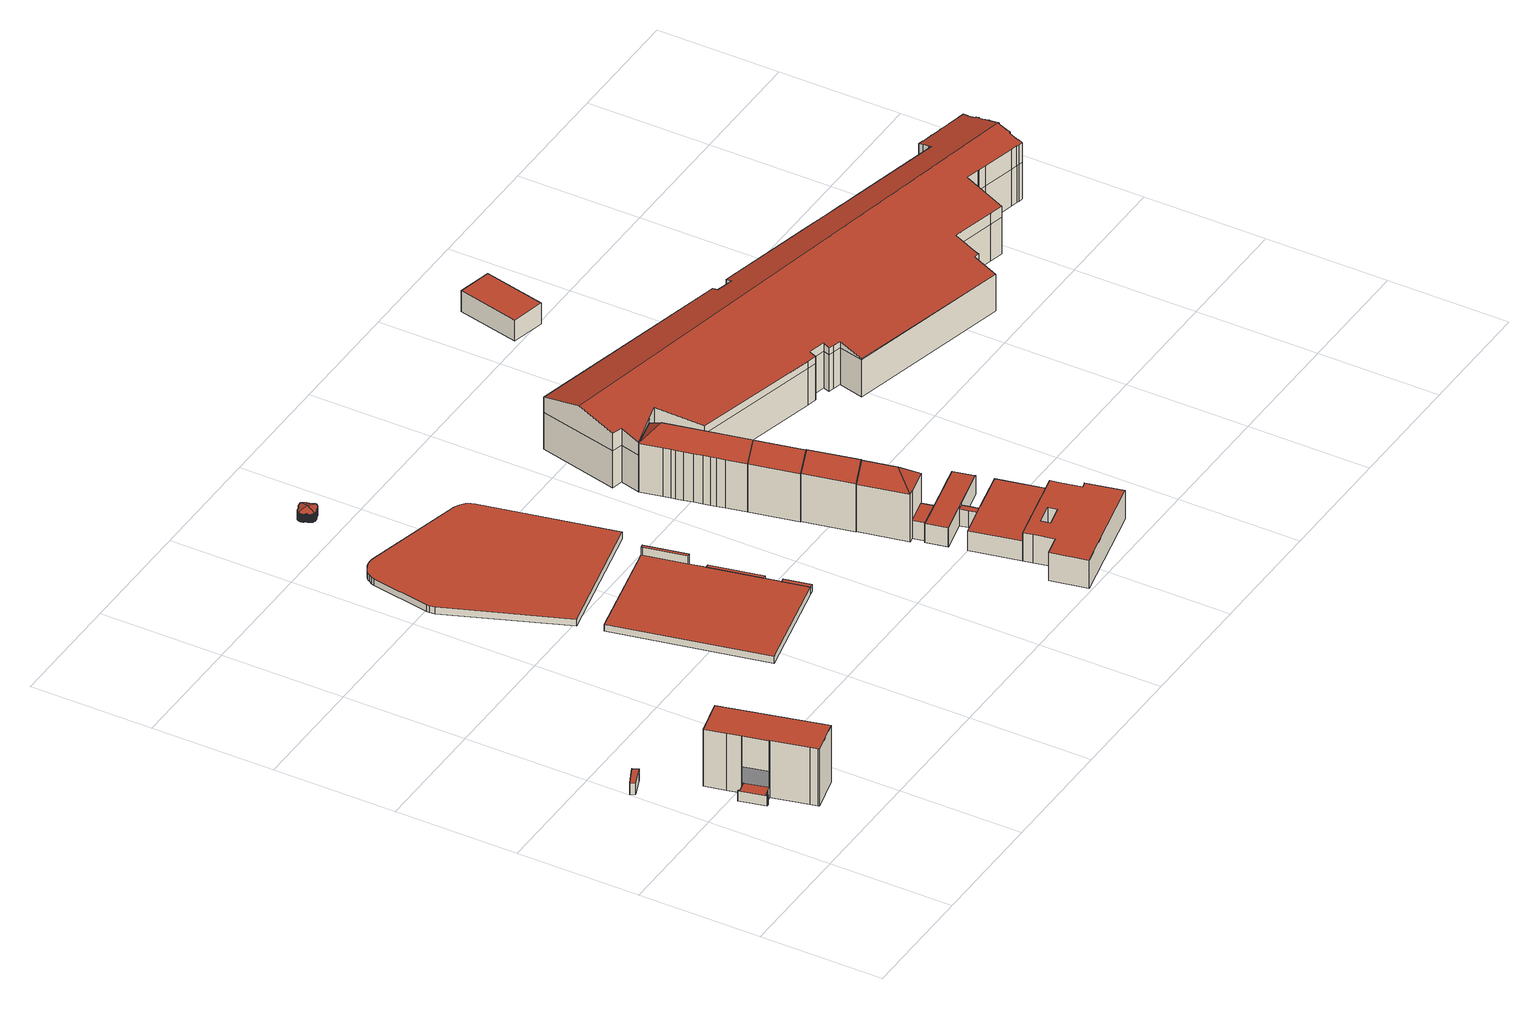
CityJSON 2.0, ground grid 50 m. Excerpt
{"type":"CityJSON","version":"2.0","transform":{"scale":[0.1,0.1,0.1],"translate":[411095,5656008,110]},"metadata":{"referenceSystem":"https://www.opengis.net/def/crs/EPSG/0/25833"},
"CityObjects":{
"building1":{"type":"Building","attributes":{"Gemeindeschluessel":14612000,"Dachneigung":90,"Dachorientierung":0,"MittlereTraufHoehe":115.78,"QualitaetDacherkennung":90,"ObjektHoehe":5.01,"BodenHoehe":110.78,"Geometrietyp2DReferenz":"3000","AbsoluteHoehe":115.78,"Dachflaeche":21.5,"measuredHeight":5.01,"function":"31001_9998","roofType":"1000","storeysAboveGround":2},"geometry":[{"type":"MultiSurface","lod":"2","boundaries":[[[0,1,2,3]],[[1,4,5,2]],[[4,6,7,5]],[[6,8,9,7]],[[8,0,3,9]],[[8,6,4,1,0]],[[3,2,5,7,9]]],"semantics":{"surfaces":[{"type":"WallSurface"},{"type":"RoofSurface"},{"type":"GroundSurface"}],"values":[0,0,0,0,0,1,2]}}]},
"building2":{"type":"Building","attributes":{"Gemeindeschluessel":14612000,"Geometrietyp2DReferenz":"3000","function":"31001_9998","roofType":"9999"},"children":["building2-1","building2-2"]},
"building2-1":{"type":"BuildingPart","attributes":{"Dachtyp_tdc":"tdcPolyFlatRoof","Dachneigung":0,"QualitaetDacherkennung":57,"Geometrietyp2DReferenz":"3000","measuredHeight":4.45,"roofType":"1000"},"parents":["building2"],"geometry":[{"type":"MultiSurface","lod":"2","boundaries":[[[10,11,12,13,14,15,16,17,18,19,20,21,22,23]],[[24,25,11,10]],[[25,26,12,11]],[[26,27,13,12]],[[27,28,14,13]],[[28,29,15,14]],[[29,30,16,15]],[[30,31,17,16]],[[31,32,18,17]],[[32,33,19,18]],[[33,34,20,19]],[[34,35,21,20]],[[35,36,22,21]],[[36,37,23,22]],[[37,36,35,34,33,32,31,30,29,28,27,26,25,24]]],"semantics":{"surfaces":[{"type":"GroundSurface"},{"type":"WallSurface"},{"type":"RoofSurface"}],"values":[0,1,1,1,1,1,1,1,1,1,1,1,1,1,2]}}]},
"building2-2":{"type":"BuildingPart","attributes":{"Dachtyp_tdc":"tdcPolyFlatRoof","Dachneigung":0,"QualitaetDacherkennung":63,"Geometrietyp2DReferenz":"3000","measuredHeight":25.18,"roofType":"1000"},"parents":["building2"],"geometry":[{"type":"MultiSurface","lod":"2","boundaries":[[[38,39,40,41]],[[39,42,43,40]],[[42,44,45,43]],[[44,46,47,45]],[[46,48,24,10,47]],[[49,50,22,23,37]],[[50,51,52,22]],[[51,53,54,52]],[[53,55,56,54]],[[55,38,41,56]],[[55,53,51,50,49,48,46,44,42,39,38]],[[41,40,43,45,47,10,23,22,52,54,56]]],"semantics":{"surfaces":[{"type":"WallSurface"},{"type":"RoofSurface"},{"type":"GroundSurface"}],"values":[0,0,0,0,0,0,0,0,0,0,1,2]}}]},
"building3":{"type":"Building","attributes":{"Gemeindeschluessel":14612000,"Geometrietyp2DReferenz":"3000","function":"31001_9998","roofType":"9999"},"children":["building3-1","building3-2","building3-3","building3-4"]},
"building3-1":{"type":"BuildingPart","attributes":{"Dachtyp_tdc":"tdcPolyFlatRoof","Dachneigung":0,"QualitaetDacherkennung":0,"Geometrietyp2DReferenz":"3000","measuredHeight":3.11,"roofType":"9999"},"parents":["building3"],"geometry":[{"type":"MultiSurface","lod":"2","boundaries":[[[57,58,59,60]],[[60,59,61,62,63]],[[59,58,64,61]],[[58,57,65,66,64]],[[63,65,57,60]],[[62,61,64,66]],[[63,62,66,65]]],"semantics":{"surfaces":[{"type":"RoofSurface"},{"type":"WallSurface"},{"type":"GroundSurface"},{"type":"ClosureSurface","isClosure":"1","QuelleClosure":"LoD1Solid"}],"values":[0,1,1,1,1,2,3]}}]},
"building3-2":{"type":"BuildingPart","attributes":{"Dachtyp_tdc":"tdcPolyFlatRoof","Dachneigung":0,"QualitaetDacherkennung":1,"Geometrietyp2DReferenz":"3000","measuredHeight":6.5,"roofType":"1000"},"parents":["building3"],"geometry":[{"type":"MultiSurface","lod":"2","boundaries":[[[67,68,69,70,71]],[[68,72,73,69]],[[72,74,75,76,73]],[[74,72,68,67]],[[70,69,73,76]]],"semantics":{"surfaces":[{"type":"WallSurface"},{"type":"RoofSurface"},{"type":"GroundSurface"}],"values":[0,0,0,1,2]}}]},
"building3-3":{"type":"BuildingPart","attributes":{"Dachtyp_tdc":"tdcPolyFlatRoof","Dachneigung":0,"QualitaetDacherkennung":0,"Geometrietyp2DReferenz":"3000","measuredHeight":3,"roofType":"9999"},"parents":["building3"],"geometry":[{"type":"MultiSurface","lod":"2","boundaries":[[[77,78,79,80]],[[80,79,81,82]],[[79,78,83,81]],[[78,77,84,83]],[[82,81,83,84]],[[82,84,77,80]]],"semantics":{"surfaces":[{"type":"RoofSurface"},{"type":"WallSurface"},{"type":"GroundSurface"},{"type":"ClosureSurface","isClosure":"1","QuelleClosure":"LoD1Solid"}],"values":[0,1,1,1,2,3]}}]},
"building3-4":{"type":"BuildingPart","attributes":{"Dachtyp_tdc":"tdcPolyFlatRoof","Dachneigung":0,"QualitaetDacherkennung":0,"Geometrietyp2DReferenz":"3000","measuredHeight":3,"roofType":"9999"},"parents":["building3"],"geometry":[{"type":"MultiSurface","lod":"2","boundaries":[[[85,86,65,63,77,80,75,71]],[[75,80,82,76]],[[77,63,62,84]],[[65,86,87,66]],[[86,85,88,87]],[[85,71,70,88]],[[70,76,82,84,62,66,87,88]],[[76,70,71,75]],[[77,84,82,80]],[[66,62,63,65]]],"semantics":{"surfaces":[{"type":"RoofSurface"},{"type":"WallSurface"},{"type":"GroundSurface"},{"type":"ClosureSurface","isClosure":"1","QuelleClosure":"LoD1Solid"}],"values":[0,1,1,1,1,1,2,3,3,3]}}]},
"building4":{"type":"Building","attributes":{"Dachtyp_tdc":"tdcPolyFlatRoof","Gemeindeschluessel":14612000,"Dachneigung":0,"QualitaetDacherkennung":0,"Geometrietyp2DReferenz":"3000","BezugspunktDach":"2000","measuredHeight":3,"function":"31001_9998"},"geometry":[{"type":"MultiSurface","lod":"2","boundaries":[[[89,90,91,92,93,94,95,96,97,98,99,100,101,102,103,104,105,106,107,108]],[[108,107,109,110]],[[107,106,111,109]],[[106,105,112,111]],[[105,104,113,112]],[[104,103,114,113]],[[103,102,115,114]],[[102,101,116,115]],[[101,100,117,116]],[[100,99,118,117]],[[99,98,119,118]],[[98,97,120,119]],[[97,96,121,120]],[[96,95,122,121]],[[95,94,123,122]],[[94,93,124,123]],[[93,92,125,124]],[[92,91,126,125]],[[91,90,127,126]],[[90,89,128,127]],[[89,108,110,128]],[[110,109,111,112,113,114,115,116,117,118,119,120,121,122,123,124,125,126,127,128]]],"semantics":{"surfaces":[{"type":"RoofSurface"},{"type":"WallSurface"},{"type":"GroundSurface"}],"values":[0,1,1,1,1,1,1,1,1,1,1,1,1,1,1,1,1,1,1,1,1,2]}}]},
"building5":{"type":"Building","attributes":{"Dachtyp_tdc":"tdcFreeFormRoof","Gemeindeschluessel":14612000,"Dachneigung":24.82,"QualitaetDacherkennung":77,"Geometrietyp2DReferenz":"3000","measuredHeight":5.17,"function":"31001_9998","roofType":"5000"},"geometry":[{"type":"Solid","lod":"2","boundaries":[[[[129,130,131,132]],[[130,133,134,131]],[[133,135,136,134]],[[135,137,138,136]],[[137,139,140,138]],[[139,141,142,140]],[[141,143,144,142]],[[143,145,146,144]],[[145,147,148,146]],[[147,149,150,148]],[[149,151,152,150]],[[151,153,154,152]],[[153,155,156,154]],[[155,157,158,156]],[[157,159,160,158]],[[159,161,162,160]],[[161,163,164,162]],[[163,165,166,164]],[[165,167,168,166]],[[167,169,170,168]],[[171,172,173,174]],[[172,175,176,173]],[[175,177,178,176]],[[177,179,180,178]],[[179,181,182,180]],[[183,184,185,186,187,188,189,190,191,192,193,194,195,196,197,198,199,200,201,202,203,204,205,206,207,174,173,176,178,180,182,208,209,210,211,212,213,214,215,216,217,218,219,220,221,222,223,224,225,226,227,228,229,230,231,232,233,234,235,236,237,238,239,240,241,242,243,244,245,246,247,248,249,250,251,252,253,254,255,256,257,258,259,260,261,262,263,264,265,266,267,268,269,270,271,272,273,274,275,276,277,278,279,280,281,282,283,284,285,286,287,288,289,290,291,292,293,294,295,296,297,298,132,131,134,136,138,140,142,144,146,148,150,152,154,156,158,160,162,164,166,168,170,299,300]],[[181,301,208,182]],[[301,302,209,208]],[[302,303,210,209]],[[303,304,211,210]],[[304,305,212,211]],[[305,306,213,212]],[[306,307,214,213]],[[307,308,215,214]],[[308,309,216,215]],[[309,310,217,216]],[[310,311,218,217]],[[311,312,219,218]],[[312,313,220,219]],[[313,314,221,220]],[[314,315,222,221]],[[315,316,223,222]],[[316,317,224,223]],[[317,318,225,224]],[[318,319,226,225]],[[319,320,227,226]],[[320,321,228,227]],[[321,322,229,228]],[[322,323,230,229]],[[323,324,231,230]],[[324,325,232,231]],[[325,326,233,232]],[[326,327,234,233]],[[327,328,235,234]],[[328,329,236,235]],[[329,330,237,236]],[[330,331,238,237]],[[331,332,239,238]],[[332,333,240,239]],[[333,334,241,240]],[[334,335,242,241]],[[335,336,243,242]],[[336,337,244,243]],[[337,338,245,244]],[[338,339,246,245]],[[339,340,247,246]],[[340,341,248,247]],[[341,342,249,248]],[[342,343,250,249]],[[343,344,251,250]],[[344,345,252,251]],[[345,346,253,252]],[[346,347,254,253]],[[347,348,255,254]],[[348,349,256,255]],[[349,350,257,256]],[[350,351,258,257]],[[351,352,259,258]],[[352,353,260,259]],[[353,354,261,260]],[[354,355,262,261]],[[355,356,263,262]],[[356,357,264,263]],[[357,358,265,264]],[[358,359,266,265]],[[359,360,267,266]],[[360,361,268,267]],[[361,362,269,268]],[[362,363,270,269]],[[363,364,271,270]],[[364,365,272,271]],[[365,366,273,272]],[[366,367,274,273]],[[367,368,275,274]],[[368,369,276,275]],[[369,370,277,276]],[[370,371,278,277]],[[371,372,279,278]],[[372,373,280,279]],[[373,374,281,280]],[[374,375,282,281]],[[375,376,283,282]],[[376,377,284,283]],[[362,361,360,359,358,357,356,355,354,353,352,351,350,349,348,347,346,345,344,343,342,341,340,339,338,337,336,378,379,372,371,370,369,368,367,366,365,364,363]],[[380,381,300,299]],[[381,382,183,300]],[[320,319,318,317,316,315,314,313,312,311,310,309,308,307,306,305,304,303,302,301,181,383,379,378,335,334,333,332,331,330,329,328,327,326,325,324,323,322,321]],[[384,159,157,155,153,151,149,147,145,143,141,139,137,135,133,130,129,385,386,387,388,389,390,391,392,393,394,395,396,397,398,377,376,375,374,373,372,379]],[[399,400,401,402,403,404,405,406,407,408,409,410,382,381,380,169,167,165,163,161,384,379,383,179,177,175,172,171,411,412,413,414,415,416,417,418,419,420,421,422]],[[161,159,384]],[[336,335,378]],[[181,179,383]],[[382,410,184,183]],[[410,409,185,184]],[[409,408,186,185]],[[408,407,187,186]],[[407,406,188,187]],[[406,405,189,188]],[[405,404,190,189]],[[404,403,191,190]],[[403,402,192,191]],[[402,401,193,192]],[[401,400,194,193]],[[400,399,195,194]],[[399,422,196,195]],[[422,421,197,196]],[[421,420,198,197]],[[420,419,199,198]],[[419,418,200,199]],[[418,417,201,200]],[[417,416,202,201]],[[416,415,203,202]],[[415,414,204,203]],[[414,413,205,204]],[[413,412,206,205]],[[412,411,207,206]],[[411,171,174,207]],[[169,380,299,170]],[[377,398,285,284]],[[398,397,286,285]],[[397,396,287,286]],[[396,395,288,287]],[[395,394,289,288]],[[394,393,290,289]],[[393,392,291,290]],[[392,391,292,291]],[[391,390,293,292]],[[390,389,294,293]],[[389,388,295,294]],[[388,387,296,295]],[[387,386,297,296]],[[386,385,298,297]],[[385,129,132,298]]]],"semantics":{"surfaces":[{"type":"WallSurface"},{"type":"GroundSurface"},{"type":"RoofSurface"}],"values":[[0,0,0,0,0,0,0,0,0,0,0,0,0,0,0,0,0,0,0,0,0,0,0,0,0,1,0,0,0,0,0,0,0,0,0,0,0,0,0,0,0,0,0,0,0,0,0,0,0,0,0,0,0,0,0,0,0,0,0,0,0,0,0,0,0,0,0,0,0,0,0,0,0,0,0,0,0,0,0,0,0,0,0,0,0,0,0,0,0,0,0,0,0,0,0,0,0,0,0,0,0,0,0,2,0,0,2,2,2,0,0,0,0,0,0,0,0,0,0,0,0,0,0,0,0,0,0,0,0,0,0,0,0,0,0,0,0,0,0,0,0,0,0,0,0,0,0,0,0,0,0,0,0]]}}]},
"building6":{"type":"Building","attributes":{"Gemeindeschluessel":14612000,"Geometrietyp2DReferenz":"3000","function":"31001_9998","roofType":"9999"},"children":["building6-1","building6-2"]},
"building6-1":{"type":"BuildingPart","attributes":{"Dachtyp_tdc":"tdcHipAndGableRoof","Dachneigung":42.38,"QualitaetDacherkennung":89,"Geometrietyp2DReferenz":"3000","measuredHeight":27.25,"roofType":"5000"},"parents":["building6"],"geometry":[{"type":"MultiSurface","lod":"2","boundaries":[[[423,424,425,426,427]],[[428,429,430]],[[428,431,432,429]],[[431,433,434,432]],[[433,435,436,434]],[[435,423,427,436]],[[431,428,424,437]],[[424,423,435,437]],[[435,433,431,437]],[[427,426,429,432,434,436]]],"semantics":{"surfaces":[{"type":"WallSurface"},{"type":"RoofSurface"},{"type":"GroundSurface"}],"values":[0,0,0,0,0,0,1,1,1,2]}}]},
"building6-2":{"type":"BuildingPart","attributes":{"Dachtyp_tdc":"tdcPolyFlatRoof","Dachneigung":0,"QualitaetDacherkennung":66,"Geometrietyp2DReferenz":"3000","measuredHeight":8.02,"roofType":"1000"},"parents":["building6"],"geometry":[{"type":"MultiSurface","lod":"2","boundaries":[[[426,438,439,429]],[[425,440,438,426]],[[440,441,439,438]],[[441,430,429,439]],[[430,441,440,425]]],"semantics":{"surfaces":[{"type":"GroundSurface"},{"type":"WallSurface"},{"type":"RoofSurface"}],"values":[0,1,1,1,2]}}]},
"building7":{"type":"Building","attributes":{"Gemeindeschluessel":14612000,"Geometrietyp2DReferenz":"3000","function":"31001_9998","roofType":"9999"},"children":["building7-1","building7-2"]},
"building7-1":{"type":"BuildingPart","attributes":{"Dachtyp_tdc":"tdcPolyFlatRoof","Dachneigung":0,"QualitaetDacherkennung":67,"Geometrietyp2DReferenz":"3000","measuredHeight":3.29,"roofType":"1000"},"parents":["building7"],"geometry":[{"type":"MultiSurface","lod":"2","boundaries":[[[442,443,444,445]],[[443,446,447,444]],[[446,448,449,447]],[[448,450,451,449]],[[450,452,453,451]],[[454,442,445,455]],[[454,452,450,448,446,443,442]],[[445,444,447,449,451,453,455]]],"semantics":{"surfaces":[{"type":"WallSurface"},{"type":"RoofSurface"},{"type":"GroundSurface"}],"values":[0,0,0,0,0,0,1,2]}}]},
"building7-2":{"type":"BuildingPart","attributes":{"Dachtyp_tdc":"tdcGableRoof","Dachneigung":43.41,"QualitaetDacherkennung":89,"Geometrietyp2DReferenz":"3000","measuredHeight":27.5,"roofType":"3100"},"parents":["building7"],"geometry":[{"type":"MultiSurface","lod":"2","boundaries":[[[456,457,458,459]],[[457,460,454,455,458]],[[461,456,459,462]],[[460,457,463]],[[456,461,464]],[[457,456,464,463]],[[461,460,463,464]],[[459,458,455,453,462]]],"semantics":{"surfaces":[{"type":"WallSurface"},{"type":"RoofSurface"},{"type":"GroundSurface"}],"values":[0,0,0,0,0,1,1,2]}}]},
"building8":{"type":"Building","attributes":{"Dachtyp_tdc":"tdcPolyFlatRoof","Gemeindeschluessel":14612000,"Dachneigung":0,"QualitaetDacherkennung":0,"Geometrietyp2DReferenz":"3000","BezugspunktDach":"2000","measuredHeight":12.52,"function":"31001_2000"},"geometry":[{"type":"MultiSurface","lod":"2","boundaries":[[[465,466,467,468,469,470,471,472,473,474,475,476,477],[478,479,480,481]],[[477,476,482,483]],[[476,475,484,482]],[[475,474,485,484]],[[474,473,486,485]],[[473,472,487,486]],[[472,471,488,487]],[[471,470,489,488]],[[470,469,490,489]],[[469,468,491,490]],[[468,467,492,491]],[[467,466,493,492]],[[466,465,494,493]],[[478,481,495,496]],[[481,480,497,495]],[[480,479,498,497]],[[479,478,496,498]],[[465,477,483,494]],[[483,482,484,485,486,487,488,489,490,491,492,493,494],[496,495,497,498]]],"semantics":{"surfaces":[{"type":"RoofSurface"},{"type":"WallSurface"},{"type":"GroundSurface"}],"values":[0,1,1,1,1,1,1,1,1,1,1,1,1,1,1,1,1,1,2]}}]},
"building9":{"type":"Building","attributes":{"Dachtyp_tdc":"tdcFreeFormRoof","Gemeindeschluessel":14612000,"Dachneigung":42.54,"QualitaetDacherkennung":76,"Geometrietyp2DReferenz":"3000","measuredHeight":27.39,"function":"31001_9998","roofType":"5000"},"geometry":[{"type":"Solid","lod":"2","boundaries":[[[[499,500,501,502]],[[500,503,504,501]],[[503,505,506,504]],[[505,507,508,506]],[[507,499,502,508]],[[500,509,510,503]],[[499,507,505,510,509]],[[505,503,510]],[[500,499,509]],[[502,501,504,506,508]]]],"semantics":{"surfaces":[{"type":"WallSurface"},{"type":"RoofSurface"},{"type":"GroundSurface"}],"values":[[0,0,0,0,0,1,1,0,0,2]]}}]},
"building10":{"type":"Building","attributes":{"Gemeindeschluessel":14612000,"Geometrietyp2DReferenz":"3000","function":"31001_9998","roofType":"9999"},"children":["building10-1","building10-2"]},
"building10-1":{"type":"BuildingPart","attributes":{"Dachtyp_tdc":"tdcGableRoof","Dachneigung":60.86,"QualitaetDacherkennung":2,"Geometrietyp2DReferenz":"3000","measuredHeight":18.26,"roofType":"3100"},"parents":["building10"],"geometry":[{"type":"MultiSurface","lod":"2","boundaries":[[[511,512,513,514]],[[512,515,516,513]],[[515,517,518,516]],[[517,519,520,518]],[[519,521,522,520]],[[523,511,514,524]],[[523,525,526,527,528,529,511]],[[530,526,525,531]],[[519,530,531,521]],[[517,527,526,530,519]],[[512,529,528,515]],[[515,528,527,517]],[[514,513,516,518,520,522,524]],[[511,529,512]]],"semantics":{"surfaces":[{"type":"WallSurface"},{"type":"RoofSurface"},{"type":"GroundSurface"}],"values":[0,0,0,0,0,0,1,1,0,0,0,0,2,0]}}]},
"building10-2":{"type":"BuildingPart","attributes":{"Dachtyp_tdc":"tdcHipAndGableRoof","Dachneigung":43.72,"QualitaetDacherkennung":87,"Geometrietyp2DReferenz":"3000","measuredHeight":27.65,"roofType":"5000"},"parents":["building10"],"geometry":[{"type":"MultiSurface","lod":"2","boundaries":[[[532,533,534,535,536,537,538,539,540,541,503,542,543]],[[542,544,545,546,547,548,549,550,551,552,543]],[[553,554,555,556,524,522,557,558,559,560,561,562,563,564,565,566,567,568,569,570,571]],[[549,548,554,553]],[[548,547,555,554]],[[547,546,556,555]],[[546,545,524,556]],[[545,523,524]],[[544,542,557,522,521,531]],[[542,503,558,557]],[[503,541,559,558]],[[541,540,560,559]],[[540,539,561,560]],[[539,538,562,561]],[[538,537,563,562]],[[537,536,564,563]],[[536,535,565,564]],[[535,534,566,565]],[[534,533,567,566]],[[533,532,568,567]],[[532,552,569,568]],[[552,551,570,569]],[[551,550,571,570]],[[550,549,553,571]],[[552,532,543]]],"semantics":{"surfaces":[{"type":"RoofSurface"},{"type":"GroundSurface"},{"type":"WallSurface"}],"values":[0,0,1,2,2,2,2,2,2,2,2,2,2,2,2,2,2,2,2,2,2,2,2,2,0]}}]},
"building11":{"type":"Building","attributes":{"Gemeindeschluessel":14612000,"Geometrietyp2DReferenz":"3000","function":"31001_2000","roofType":"9999"},"children":["building11-1","building11-2","building11-3"]},
"building11-1":{"type":"BuildingPart","attributes":{"Dachtyp_tdc":"tdcPolyFlatRoof","Dachneigung":0,"QualitaetDacherkennung":72,"Geometrietyp2DReferenz":"3000","measuredHeight":7.56,"roofType":"1000"},"parents":["building11"],"geometry":[{"type":"MultiSurface","lod":"2","boundaries":[[[572,573,574,575]],[[573,576,577,574]],[[578,579,580,581]],[[579,582,583,580]],[[582,579,578,576,573,572]],[[575,574,577,581,580,583]]],"semantics":{"surfaces":[{"type":"WallSurface"},{"type":"RoofSurface"},{"type":"GroundSurface"}],"values":[0,0,0,0,1,2]}}]},
"building11-2":{"type":"BuildingPart","attributes":{"Dachtyp_tdc":"tdcPolyFlatRoof","Dachneigung":0,"QualitaetDacherkennung":75,"Geometrietyp2DReferenz":"3000","measuredHeight":8.42,"roofType":"1000"},"parents":["building11"],"geometry":[{"type":"MultiSurface","lod":"2","boundaries":[[[584,585,586,587]],[[585,588,589,586]],[[588,590,591,589]],[[590,592,593,591]],[[592,594,575,593]],[[594,572,575]],[[595,583,582]],[[595,596,597,583]],[[596,598,599,597]],[[598,584,587,599]],[[598,596,595,594,592,590,588,585,584]],[[587,586,589,591,593,575,583,597,599]]],"semantics":{"surfaces":[{"type":"WallSurface"},{"type":"RoofSurface"},{"type":"GroundSurface"}],"values":[0,0,0,0,0,0,0,0,0,0,1,2]}}]},
"building11-3":{"type":"BuildingPart","attributes":{"Dachtyp_tdc":"tdcPolyFlatRoof","Dachneigung":0,"QualitaetDacherkennung":62,"Geometrietyp2DReferenz":"3000","measuredHeight":8.77,"roofType":"1000"},"parents":["building11"],"geometry":[{"type":"MultiSurface","lod":"2","boundaries":[[[600,578,581]],[[601,602,603,577,576]],[[602,604,605,603]],[[604,606,607,605]],[[606,608,609,607]],[[608,610,611,609]],[[608,606,604,602,601,600,610]],[[611,581,577,603,605,607,609]],[[610,600,581,611]]],"semantics":{"surfaces":[{"type":"WallSurface"},{"type":"RoofSurface"},{"type":"GroundSurface"}],"values":[0,0,0,0,0,0,1,2,0]}}]},
"building12":{"type":"Building","attributes":{"Gemeindeschluessel":14612000,"Dachneigung":90,"Dachorientierung":0,"MittlereTraufHoehe":120.94,"QualitaetDacherkennung":93,"ObjektHoehe":8.4,"BodenHoehe":112.55,"Geometrietyp2DReferenz":"3000","AbsoluteHoehe":120.94,"Dachflaeche":288.04,"measuredHeight":8.4,"function":"31001_9998","roofType":"1000","storeysAboveGround":3},"geometry":[{"type":"MultiSurface","lod":"2","boundaries":[[[612,613,614,615]],[[613,616,617,614]],[[616,618,619,617]],[[618,620,621,619]],[[620,622,623,621]],[[622,624,625,623]],[[624,626,627,625]],[[626,612,615,627]],[[626,624,622,620,618,616,613,612]],[[615,614,617,619,621,623,625,627]]],"semantics":{"surfaces":[{"type":"WallSurface"},{"type":"RoofSurface"},{"type":"GroundSurface"}],"values":[0,0,0,0,0,0,0,0,1,2]}}]},
"building13":{"type":"Building","attributes":{"Dachtyp_tdc":"tdcPolyFlatRoof","Gemeindeschluessel":14612000,"Dachneigung":0,"QualitaetDacherkennung":67,"Geometrietyp2DReferenz":"3000","measuredHeight":9.28,"function":"31001_9998","roofType":"1000"},"geometry":[{"type":"Solid","lod":"2","boundaries":[[[[628,629,630,631]],[[629,632,633,630]],[[632,634,635,633]],[[634,628,631,635]],[[634,632,629,628]],[[631,630,633,635]]]],"semantics":{"surfaces":[{"type":"WallSurface"},{"type":"RoofSurface"},{"type":"GroundSurface"}],"values":[[0,0,0,0,1,2]]}}]},
"building14":{"type":"Building","attributes":{"name":"Altmarkt-Galerie","Dachtyp_tdc":"tdcFreeFormRoof","Gemeindeschluessel":14612000,"Dachneigung":13.43,"QualitaetDacherkennung":5,"Geometrietyp2DReferenz":"3000","measuredHeight":27.99,"function":"31001_2052","roofType":"5000"},"geometry":[{"type":"Solid","lod":"2","boundaries":[[[[636,637,638,639]],[[637,640,641,638]],[[640,642,643,641]],[[642,644,645,643]],[[644,646,647,645]],[[646,648,649,647]],[[648,650,651,649]],[[650,652,653,651]],[[652,654,655,653]],[[654,656,657,655]],[[658,659,660,661]],[[659,662,663,660]],[[662,664,665,663]],[[664,666,667,665]],[[666,668,669,667]],[[668,670,671,669]],[[670,672,673,671]],[[672,674,675,673]],[[674,676,677,675]],[[676,678,679,677]],[[678,680,681,679]],[[656,682,683,657]],[[682,684,685,683]],[[684,686,687,685]],[[686,688,689,687]],[[688,690,691,689]],[[690,692,693,691]],[[692,694,695,693]],[[694,696,697,695]],[[696,698,699,697]],[[698,700,701,699]],[[700,702,703,701]],[[702,704,705,703]],[[704,706,707,705]],[[706,708,709,707]],[[708,710,711,709]],[[710,712,713,711]],[[712,714,715,713]],[[714,716,717,715]],[[716,718,719,717]],[[718,720,721,719]],[[720,722,723,721]],[[722,724,725,723]],[[724,726,727,725]],[[726,728,729,727]],[[728,730,731,729]],[[730,732,733,731]],[[732,734,735,733]],[[734,736,737,735]],[[736,738,739,737]],[[738,740,741,739]],[[740,658,661,741]],[[742,743,744,745]],[[743,746,747,744]],[[746,748,749,747]],[[748,750,751,749]],[[750,752,753,751]],[[752,754,755,753]],[[754,756,757,755]],[[756,758,759,757]],[[758,760,761,759]],[[760,762,763,761]],[[762,764,765,763]],[[764,766,767,765]],[[766,768,769,767]],[[768,770,771,769]],[[770,772,773,771]],[[772,774,775,773]],[[774,776,777,775]],[[776,778,779,777]],[[778,780,781,779]],[[780,782,783,781]],[[782,784,785,783]],[[784,786,787,785]],[[786,788,789,787]],[[788,790,791,789]],[[790,792,569,791]],[[792,793,568,569]],[[793,794,795,568]],[[794,796,797,795]],[[796,798,799,797]],[[798,800,801,799]],[[800,802,803,801]],[[802,636,639,803]],[[804,805,806,807,808,809,810,811,812,813,814,815,816,817,818,819,820,821,822,823,824,825,826,827,828,829,830,831,832,833,834,835,836,837,838,839,840,841,842,843,844,845,846,847,848,849,850,851,852,853,854,855,856]],[[857,858,859,860,861,862,863,864,865,866,770,867,868,869,870,871,872,873,874,875,876,877,878,879,880,881,882,883,884,885,886,887,888,889,890,891,892,893,894,856,855,895,896,897,898]],[[790,857,898,792]],[[792,898,897,793]],[[793,897,896,794]],[[794,896,895,796]],[[796,895,855,854,798]],[[670,804,856,894,672]],[[672,894,893,674]],[[798,854,853,800]],[[800,853,852,802]],[[802,852,851,636]],[[636,851,850,637]],[[637,850,849,640]],[[640,849,848,642]],[[642,848,847,644]],[[644,847,846,646]],[[680,899,900,681]],[[899,901,902,900]],[[901,903,904,902]],[[903,905,906,904]],[[905,907,908,906]],[[907,909,910,908]],[[909,911,912,910]],[[911,913,914,912]],[[913,915,916,914]],[[915,742,745,916]],[[674,893,892,676]],[[676,892,891,678]],[[678,891,890,680]],[[680,890,889,899]],[[899,889,888,901]],[[901,888,887,903]],[[903,887,886,905]],[[905,886,885,907]],[[907,885,884,909]],[[909,884,883,911]],[[911,883,882,913]],[[913,882,881,915]],[[915,881,880,742]],[[742,880,879,743]],[[743,879,878,746]],[[746,878,877,748]],[[748,877,876,750]],[[750,876,875,752]],[[752,875,874,754]],[[754,874,873,756]],[[756,873,872,758]],[[758,872,871,760]],[[760,871,870,762]],[[762,870,869,764]],[[764,869,868,766]],[[766,868,867,768]],[[768,867,770]],[[772,866,865,774]],[[770,866,772]],[[774,865,864,776]],[[776,864,863,778]],[[778,863,862,780]],[[780,862,861,782]],[[782,861,860,784]],[[784,860,859,786]],[[786,859,858,788]],[[788,858,857,790]],[[646,846,845,648]],[[648,845,844,650]],[[650,844,843,652]],[[652,843,842,654]],[[654,842,841,656]],[[656,841,840,682]],[[682,840,839,684]],[[684,839,838,686]],[[686,838,837,688]],[[688,837,836,690]],[[690,836,835,692]],[[692,835,834,694]],[[694,834,833,696]],[[696,833,832,698]],[[698,832,831,700]],[[700,831,830,702]],[[702,830,829,704]],[[704,829,828,706]],[[706,828,827,708]],[[708,827,826,710]],[[710,826,825,712]],[[712,825,824,714]],[[714,824,823,716]],[[716,823,822,718]],[[718,822,821,720]],[[720,821,820,722]],[[722,820,819,724]],[[724,819,818,726]],[[726,818,817,728]],[[728,817,816,730]],[[730,816,815,732]],[[732,815,814,734]],[[734,814,813,736]],[[736,813,812,738]],[[738,812,811,740]],[[740,811,810,658]],[[658,810,809,659]],[[659,809,808,662]],[[662,808,807,664]],[[664,807,806,666]],[[666,806,805,668]],[[668,805,804,670]],[[639,638,641,643,645,647,649,651,653,655,657,683,685,687,689,691,693,695,697,699,701,703,705,707,709,711,713,715,717,719,721,723,725,727,729,731,733,735,737,739,741,661,660,663,665,667,669,671,673,675,677,679,681,900,902,904,906,908,910,912,914,916,745,744,747,749,751,753,755,757,759,761,763,765,767,769,771,773,775,777,779,781,783,785,787,789,791,569,568,795,797,799,801,803]]]],"semantics":{"surfaces":[{"type":"WallSurface"},{"type":"RoofSurface"},{"type":"GroundSurface"}],"values":[[0,0,0,0,0,0,0,0,0,0,0,0,0,0,0,0,0,0,0,0,0,0,0,0,0,0,0,0,0,0,0,0,0,0,0,0,0,0,0,0,0,0,0,0,0,0,0,0,0,0,0,0,0,0,0,0,0,0,0,0,0,0,0,0,0,0,0,0,0,0,0,0,0,0,0,0,0,0,0,0,0,0,0,0,1,1,0,0,0,0,0,0,0,0,0,0,0,0,0,0,0,0,0,0,0,0,0,0,0,0,0,0,0,0,0,0,0,0,0,0,0,0,0,0,0,0,0,0,0,0,0,0,0,0,0,0,0,0,0,0,0,0,0,0,0,0,0,0,0,0,0,0,0,0,0,0,0,0,0,0,0,0,0,0,0,0,0,0,0,0,0,0,0,0,0,0,0,0,0,0,0,0,0,0,0,0,0,0,0,0,2]]}}]}
},
"vertices":[
[85,863,58],[96,838,58],[96,838,8],[85,863,8],[94,837,58],[94,837,8],[15,806,58],[15,806,8],[6,827,58],[6,827,8],
[207,367,34],[186,362,34],[180,360,34],[165,357,34],[167,350,34],[160,349,34],[134,455,34],[139,457,34],[141,451,34],[146,452,34],[164,457,34],[184,461,34],[182,467,34],[183,467,34],[207,367,78],[186,362,78],[180,360,78],[165,357,78],[167,350,78],[160,349,78],[134,455,78],[139,457,78],[141,451,78],[146,452,78],[164,457,78],[184,461,78],[182,467,78],[183,467,78],
[397,223,286],[252,187,286],[252,187,34],[397,223,34],[251,191,286],[251,191,34],[244,221,286],[244,221,34],[208,368,286],[208,368,34],[207,367,286],[183,467,286],[182,467,286],[169,520,286],[169,520,34],[148,606,286],[148,606,34],[294,642,286],[294,642,34],
[1348,850,52],[1362,853,52],[1339,959,52],[1325,956,52],[1339,959,21],[1325,956,21],[1325,956,51],[1362,853,21],[1348,850,51],[1348,850,21],
[1214,1471,85],[1228,1474,85],[1228,1474,21],[1214,1471,21],[1214,1471,51],[1265,1302,85],[1265,1302,21],[1251,1299,85],[1251,1299,51],[1251,1299,21],
[1311,1022,51],[1325,1025,51],[1280,1235,51],[1266,1232,51],[1280,1235,21],[1266,1232,21],[1325,1025,21],[1311,1022,21],
[789,1379,51],[923,758,51],[923,758,21],[789,1379,21],
[701,2291,51],[687,2290,51],[673,2286,51],[660,2280,51],[648,2272,51],[637,2263,51],[629,2252,51],[622,2239,51],[617,2226,51],[575,1987,51],[575,1974,51],[579,1954,51],[767,1479,51],[1298,1596,51],[1184,2135,51],[1178,2150,51],[1168,2165,51],[1151,2180,51],[1130,2191,51],[715,2290,51],[1130,2191,21],[715,2290,21],[1151,2180,21],[1168,2165,21],[1178,2150,21],[1184,2135,21],[1298,1596,21],[767,1479,21],[579,1954,21],[575,1974,21],[575,1987,21],[617,2226,21],[622,2239,21],[629,2252,21],[637,2263,21],[648,2272,21],[660,2280,21],[673,2286,21],[687,2290,21],[701,2291,21],
[844,2667,57],[845,2668,57],[845,2668,22],[844,2667,22],[847,2669,57],[847,2669,22],[848,2670,57],[848,2670,22],[849,2671,57],[849,2671,22],[851,2672,56],[851,2672,22],[853,2673,56],[853,2673,22],[855,2674,57],[855,2674,22],[856,2674,57],[856,2674,22],[858,2674,57],[858,2674,22],[859,2674,57],[859,2674,22],[861,2674,57],[861,2674,22],[863,2674,58],[863,2674,22],[865,2674,58],[865,2674,22],[867,2674,59],[867,2674,22],[869,2673,59],[869,2673,22],[871,2672,59],[871,2672,22],[872,2671,59],[872,2671,22],[874,2670,58],[874,2670,22],[875,2670,58],[875,2670,22],[876,2669,58],[876,2669,22],[892,2627,59],[891,2626,59],[891,2626,22],[892,2627,22],[891,2624,59],[891,2624,22],[891,2622,60],[891,2622,22],[890,2621,60],[890,2621,22],[890,2619,60],[890,2619,22],[879,2665,22],[880,2664,22],[881,2662,22],[882,2661,22],[882,2659,22],[883,2658,22],[883,2657,22],[883,2655,22],[884,2654,22],[884,2652,22],[884,2650,22],[883,2649,22],[883,2647,22],[883,2645,22],[884,2643,22],[886,2642,22],[887,2641,22],[888,2639,22],[889,2638,22],[890,2636,22],[890,2635,22],[891,2633,22],[891,2632,22],[891,2630,22],[892,2629,22],[889,2618,22],[888,2617,22],[888,2615,22],[887,2614,22],[885,2612,22],[883,2611,22],[882,2610,22],[881,2609,22],[879,2608,22],[878,2607,22],[877,2607,22],[875,2606,22],[873,2606,22],[872,2605,22],[870,2605,22],[869,2605,22],[867,2605,22],[865,2605,22],[864,2604,22],[862,2603,22],[861,2602,22],[860,2601,22],[858,2600,22],[857,2600,22],[856,2599,22],[854,2599,22],[852,2598,22],[851,2598,22],[849,2598,22],[848,2598,22],[846,2598,22],[844,2598,22],[843,2598,22],[841,2598,22],[840,2599,22],[838,2600,22],[837,2600,22],[835,2601,22],[834,2602,22],[833,2603,22],[831,2604,22],[830,2605,22],[829,2607,22],[828,2608,22],[828,2609,22],[827,2611,22],[826,2612,22],[826,2614,22],[825,2615,22],[825,2617,22],[825,2618,22],[825,2620,22],[825,2622,22],[825,2623,22],[823,2625,22],[822,2626,22],[821,2627,22],[820,2628,22],[819,2630,22],[818,2631,22],[817,2632,22],[817,2634,22],[816,2635,22],[816,2637,22],[815,2638,22],[815,2640,22],[815,2642,22],[815,2645,22],[815,2646,22],[816,2648,22],[816,2649,22],[817,2651,22],[817,2652,22],[818,2654,22],[819,2655,22],[820,2656,22],[821,2658,22],[822,2659,22],[823,2660,22],[825,2661,22],[827,2662,22],[828,2663,22],[830,2663,22],[831,2664,22],[833,2664,22],[835,2664,22],[837,2665,22],[838,2665,22],[840,2664,22],[842,2664,22],[843,2666,22],[877,2668,22],[878,2666,22],[889,2618,60],[888,2617,59],[888,2615,59],[887,2614,59],[885,2612,58],[883,2611,58],[882,2610,57],[881,2609,57],[879,2608,57],[878,2607,57],[877,2607,57],[875,2606,57],[873,2606,57],[872,2605,57],[870,2605,58],[869,2605,58],[867,2605,58],[865,2605,59],[864,2604,58],[862,2603,58],[861,2602,58],[860,2601,58],[858,2600,58],[857,2600,58],[856,2599,58],[854,2599,58],[852,2598,58],[851,2598,58],[849,2598,58],[848,2598,58],[846,2598,59],[844,2598,59],[843,2598,59],[841,2598,60],[840,2599,60],[838,2600,60],[837,2600,60],[835,2601,59],[834,2602,59],[833,2603,59],[831,2604,58],[830,2605,58],[829,2607,58],[828,2608,57],[828,2609,57],[827,2611,57],[826,2612,57],[826,2614,57],[825,2615,57],[825,2617,57],[825,2618,58],[825,2620,58],[825,2622,58],[825,2623,59],[823,2625,58],[822,2626,58],[821,2627,57],[820,2628,57],[819,2630,57],[818,2631,57],[817,2632,57],[817,2634,57],[816,2635,57],[816,2637,57],[815,2638,57],[815,2640,57],[815,2642,57],[815,2645,58],[815,2646,58],[816,2648,59],[816,2649,59],[817,2651,60],[817,2652,59],[818,2654,59],[819,2655,58],[820,2656,58],[821,2658,57],[839,2599,61],[854,2634,73],[877,2668,57],[878,2666,57],[879,2665,57],[890,2620,61],[870,2673,60],[843,2666,58],[842,2664,58],[840,2664,58],[838,2665,58],[837,2665,57],[835,2664,57],[833,2664,57],[831,2664,57],[830,2663,57],[828,2663,57],[827,2662,57],[825,2661,57],[823,2660,57],[822,2659,57],[883,2647,59],[883,2649,58],[884,2650,58],[884,2652,57],[884,2654,57],[883,2655,57],[883,2657,57],[883,2658,57],[882,2659,57],[882,2661,57],[881,2662,57],[880,2664,57],[892,2629,58],[891,2630,58],[891,2632,58],[891,2633,58],[890,2635,58],[890,2636,58],[889,2638,58],[888,2639,58],[887,2641,58],[886,2642,58],[884,2643,59],[883,2645,59],
[1873,920,236],[1916,722,236],[1916,722,104],[1916,722,24],[1873,920,24],[1810,698,236],[1810,698,24],[1810,698,104],[1789,694,235],[1789,694,24],[1746,891,235],[1746,891,24],[1808,905,297],[1808,905,24],[1838,771,297],
[1927,672,24],[1821,648,24],[1927,672,104],[1821,648,104],
[1861,1128,56],[1891,994,56],[1891,994,23],[1861,1128,23],[1897,967,56],[1897,967,23],[1867,960,56],[1867,960,23],[1867,962,56],[1867,962,23],[1863,961,56],[1863,961,23],[1825,1120,56],[1825,1120,23],
[1746,891,236],[1701,1093,237],[1701,1093,23],[1746,891,23],[1825,1120,237],[1873,920,235],[1873,920,23],[1764,1106,298],[1809,906,298],
[1898,250,150],[1916,170,150],[1896,165,150],[1833,151,150],[1864,2,150],[2288,96,150],[2255,245,150],[2251,243,150],[2232,238,150],[2213,326,150],[2207,360,150],[2206,360,150],[1888,289,150],[1981,268,150],[2064,286,150],[2072,250,150],[1989,232,150],[2206,360,25],[1888,289,25],[2207,360,25],[2213,326,25],[2232,238,25],[2251,243,25],[2255,245,25],[2288,96,25],[1864,2,25],[1833,151,25],[1896,165,25],[1916,170,25],[1898,250,25],[1989,232,25],[1981,268,25],[2072,250,25],[2064,286,25],
[1861,1128,205],[1701,1093,236],[1701,1093,22],[1861,1128,22],[1658,1287,236],[1658,1287,22],[1785,1315,236],[1785,1315,22],[1818,1322,205],[1818,1322,22],[1764,1107,296],[1721,1301,296],
[1791,1443,39],[1798,1412,39],[1798,1412,21],[1791,1443,21],[1803,1387,39],[1803,1387,21],[1808,1365,39],[1808,1365,21],[1818,1322,39],[1818,1322,21],[1785,1315,39],[1785,1315,21],[1758,1436,39],[1758,1436,21],[1778,1347,203],[1810,1354,203],[1808,1365,183],[1803,1387,142],[1798,1412,96],[1818,1322,144],[1785,1315,144],
[1570,1684,236],[1590,1595,236],[1596,1565,236],[1600,1549,236],[1606,1520,236],[1614,1484,236],[1622,1448,236],[1628,1421,236],[1633,1400,236],[1640,1367,236],[1721,1301,297],[1648,1634,297],[1785,1315,235],[1758,1436,235],[1755,1449,236],[1748,1478,236],[1741,1512,236],[1732,1550,236],[1727,1577,236],[1708,1662,236],[1697,1713,235],[1732,1550,21],[1741,1512,21],[1748,1478,21],[1755,1449,21],[1721,1301,21],[1658,1287,21],[1640,1367,21],[1633,1400,21],[1628,1421,21],[1622,1448,21],[1614,1484,21],[1606,1520,21],[1600,1549,21],[1596,1565,21],[1590,1595,21],[1570,1684,21],[1697,1713,21],[1708,1662,21],[1727,1577,21],
[1981,593,101],[1989,559,101],[1989,559,26],[1981,593,26],[1996,524,101],[1996,524,26],[1971,519,101],[1963,554,101],[1963,554,26],[1971,519,26],[1956,588,101],[1956,588,26],
[1821,648,110],[1927,672,110],[1927,672,26],[1821,648,26],[2128,716,110],[2128,716,26],[2146,636,110],[2146,636,26],[2147,630,110],[2147,630,26],[1981,593,110],[1956,588,110],[1828,559,110],[1828,559,26],[1809,646,110],[1809,646,26],
[1971,519,113],[1996,524,113],[2162,561,113],[2162,561,26],[2207,360,113],[2207,360,26],[2206,360,113],[2206,360,26],[1888,289,113],[1888,289,26],[1844,490,113],[1844,490,26],
[1828,560,109],[1809,646,109],[1809,646,25],[1828,560,25],[1821,649,109],[1821,649,25],[1892,664,109],[1892,664,25],[1925,672,109],[1925,672,25],[2085,707,109],[2085,707,25],[2128,717,109],[2128,717,25],[2147,631,109],[2147,631,25],
[2317,2732,120],[2258,2478,120],[2258,2478,27],[2317,2732,27],[2122,2510,120],[2122,2510,27],[2180,2763,120],[2180,2763,27],
[2539,1856,184],[2545,1883,184],[2545,1883,21],[2539,1856,21],[2936,1789,184],[2936,1789,21],[3066,1758,184],[3066,1758,21],[3121,1744,184],[3121,1744,21],[3140,1740,184],[3140,1740,21],[3177,1731,184],[3177,1731,21],[3583,1634,184],[3583,1634,21],[3584,1638,184],[3584,1638,21],[3585,1637,184],[3585,1637,21],[3587,1647,184],[3587,1647,21],[3803,1531,184],[3801,1520,184],[3801,1520,21],[3803,1531,21],[3798,1520,184],[3798,1520,21],[3797,1517,184],[3797,1517,21],[3791,1489,184],[3791,1489,21],[3790,1484,184],[3790,1484,21],[3792,1482,184],[3792,1482,21],[3790,1474,184],[3790,1474,21],[3787,1474,184],[3787,1474,21],[3786,1469,184],[3786,1469,21],[3780,1441,184],[3780,1441,21],[3778,1436,184],[3778,1436,21],[3593,1673,184],[3593,1673,21],[3598,1694,184],[3598,1694,21],[3619,1689,184],[3619,1689,21],[3618,1687,184],[3618,1687,21],[3622,1686,184],[3622,1686,21],[3652,1680,184],[3652,1680,21],[3659,1678,184],[3659,1678,21],[3659,1680,184],[3659,1680,21],[3669,1678,184],[3669,1678,21],[3669,1676,184],[3669,1676,21],[3671,1675,184],[3671,1675,21],[3701,1669,184],[3701,1669,21],[3705,1668,184],[3705,1668,21],[3706,1670,184],[3706,1670,21],[3720,1666,184],[3720,1666,21],[3751,1659,184],[3751,1659,21],[3769,1655,184],[3769,1655,21],[3800,1648,184],[3800,1648,21],[3826,1642,184],[3826,1642,21],[3821,1620,184],[3821,1620,21],[3817,1619,184],[3817,1619,21],[3816,1615,184],[3816,1615,21],[3810,1586,184],[3810,1586,21],[3809,1583,184],[3809,1583,21],[3815,1582,184],[3815,1582,21],[3812,1569,184],[3812,1569,21],[3809,1569,184],[3809,1569,21],[3808,1564,184],[3808,1564,21],[3802,1537,184],[3802,1537,21],[3801,1532,184],[3801,1532,21],[3734,1369,184],[3708,1375,184],[3708,1375,21],[3734,1369,21],[3575,1406,184],[3575,1406,21],[3542,1413,184],[3542,1413,21],[3537,1414,184],[3537,1414,21],[3538,1415,184],[3538,1415,21],[3482,1429,184],[3482,1429,21],[3442,1263,184],[3442,1263,21],[3386,1276,184],[3386,1276,21],[3208,1319,184],[3208,1319,21],[3203,1295,184],[3203,1295,21],[3188,1235,184],[3188,1235,21],[3182,1210,184],[3182,1210,21],[3161,1215,184],[3161,1215,21],[3136,1113,184],[3136,1113,21],[2456,1275,184],[2456,1275,21],[2481,1378,184],[2481,1378,21],[2449,1386,184],[2449,1386,21],[2427,1391,184],[2427,1391,21],[2434,1418,184],[2434,1418,21],[2363,1435,184],[2363,1435,21],[2357,1408,184],[2357,1408,21],[2319,1417,184],[2319,1417,21],[1797,1542,184],[1797,1542,21],[1756,1726,184],[1756,1726,21],[1697,1713,184],[1570,1684,184],[1590,1765,184],[1590,1765,21],[1545,1776,184],[1545,1776,21],[1623,2104,184],[1623,2104,21],[2475,1899,184],[2475,1899,21],[2468,1873,184],[2468,1873,21],[3792,1482,299],[3790,1484,299],[3791,1489,298],[3797,1517,290],[3798,1520,289],[3801,1520,289],[3803,1531,285],[3801,1532,285],[3802,1537,284],[3808,1564,276],[3809,1569,275],[3812,1569,275],[3815,1582,271],[3809,1583,271],[3810,1586,270],[3816,1615,262],[3817,1619,260],[3821,1620,260],[3826,1642,254],[3800,1648,253],[3769,1655,253],[3751,1659,253],[3720,1666,253],[3706,1670,253],[3705,1668,253],[3701,1669,253],[3671,1675,253],[3669,1676,253],[3669,1678,253],[3659,1680,253],[3659,1678,253],[3652,1680,253],[3622,1686,253],[3618,1687,253],[3619,1689,252],[3598,1694,252],[3593,1673,258],[3587,1647,266],[3585,1637,269],[3584,1638,269],[3583,1634,270],[3177,1731,266],[3140,1740,266],[3121,1744,266],[3066,1758,265],[2936,1789,264],[2545,1883,260],[2539,1856,268],[2468,1873,268],[2475,1899,260],[1623,2104,252],[1583,1936,301],[3791,1478,301],[1756,1726,260],[1797,1542,219],[2319,1417,215],[2357,1408,215],[2363,1435,221],[2434,1418,221],[2427,1391,214],[2449,1386,214],[2481,1378,214],[2456,1275,189],[3161,1215,209],[3182,1210,209],[3188,1235,215],[3203,1295,230],[3208,1319,235],[3386,1276,234],[3442,1263,234],[3482,1429,274],[3538,1415,274],[3537,1414,274],[3542,1413,274],[3575,1406,273],[3708,1375,273],[3734,1369,273],[3745,1366,272],[3762,1362,272],[3766,1381,277],[3763,1381,277],[3765,1390,279],[3772,1420,286],[3772,1422,287],[3778,1421,287],[3781,1435,290],[3778,1436,290],[3780,1441,292],[3786,1469,299],[3787,1474,300],[3790,1474,300],[1545,1776,262],[1590,1765,261],[1570,1684,241],[1697,1713,254],[3781,1435,184],[3781,1435,21],[3778,1421,184],[3778,1421,21],[3772,1422,184],[3772,1422,21],[3772,1420,184],[3772,1420,21],[3765,1390,184],[3765,1390,21],[3763,1381,184],[3763,1381,21],[3766,1381,184],[3766,1381,21],[3762,1362,184],[3762,1362,21],[3745,1366,184],[3745,1366,21]
]}
